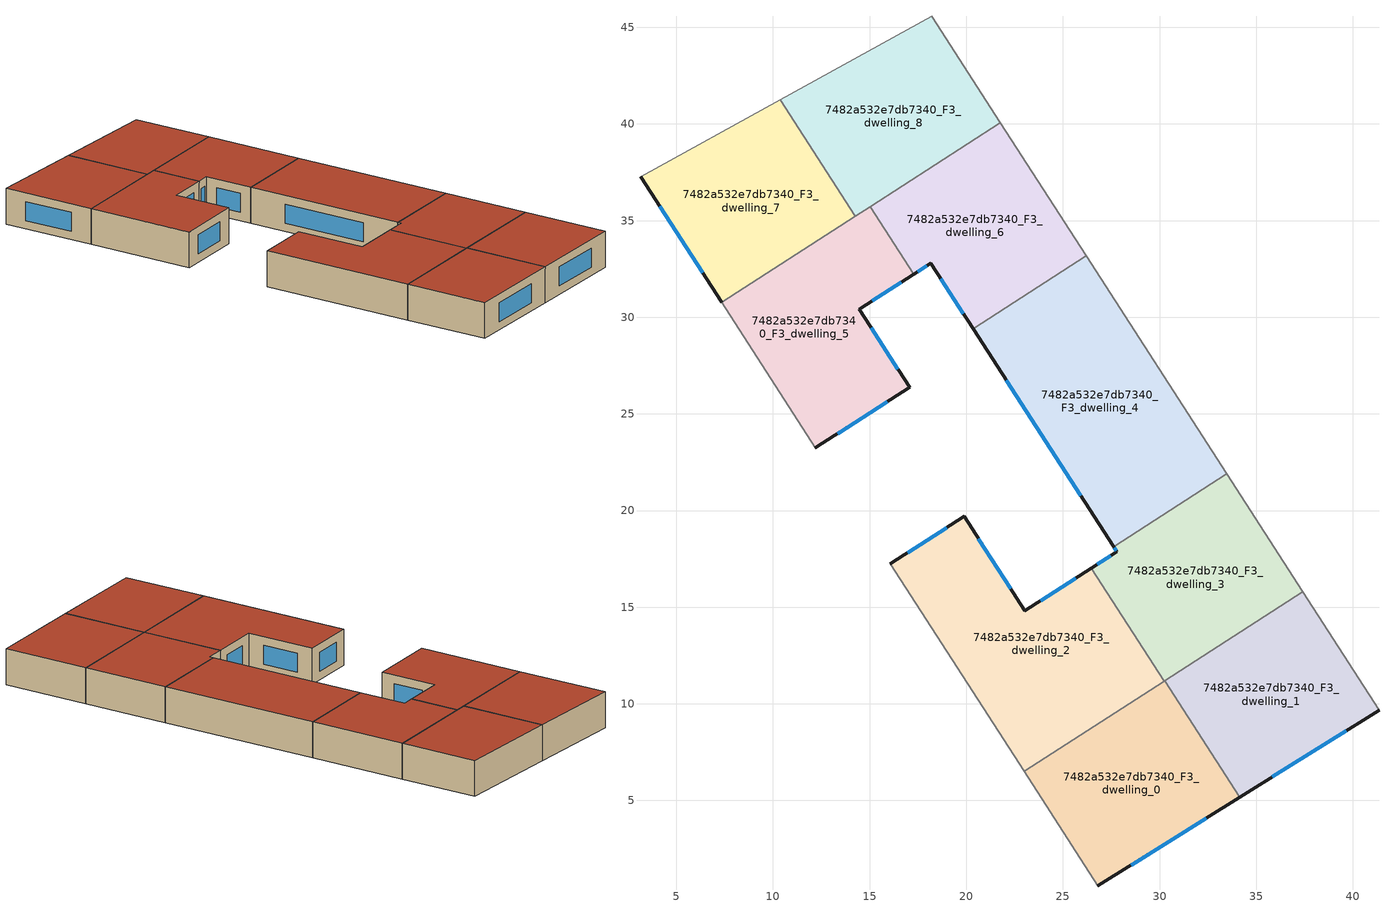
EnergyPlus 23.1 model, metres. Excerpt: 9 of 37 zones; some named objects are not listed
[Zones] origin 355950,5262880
7482a532e7db7340_F3_dwelling_0
 floor to 7482a532e7db7340_F2_dwelling_0 (EU_floor_Construction): 30.26,11.18 34.15,5.16 26.82,0.58 23,6.5 z9
 wall outside (EU_wall_Construction): 26.82,0.58 34.15,5.16 z9:12
 wall adiabatic (EU_wall_Construction): 23,6.5 26.82,0.58 z9:12
 wall to 7482a532e7db7340_F3_dwelling_1 (EU_wall_Construction): 34.15,5.16 30.26,11.18 z9:12
 wall to 7482a532e7db7340_F3_dwelling_2 (EU_wall_Construction): 30.25,11.17 23,6.5 z9:12
 wall to 7482a532e7db7340_F3_dwelling_3 (EU_wall_Construction): 30.26,11.18 30.25,11.17 z9:12
 window (EU_Window_Construction): 28.54,1.66 32.42,4.09 z9.7:11.3
 roof outside (EU_roof_Construction): 34.15,5.16 30.26,11.18 23,6.5 26.82,0.58 z12
7482a532e7db7340_F3_dwelling_1
 floor to 7482a532e7db7340_F2_dwelling_1 (EU_floor_Construction): 37.41,15.79 41.35,9.67 34.15,5.16 30.26,11.18 z9
 wall outside (EU_wall_Construction): 34.15,5.16 41.35,9.67 z9:12
 wall adiabatic (EU_wall_Construction): 41.35,9.67 37.41,15.79 z9:12
 wall to 7482a532e7db7340_F3_dwelling_3 (EU_wall_Construction): 37.41,15.79 30.26,11.18 z9:12
 window (EU_Window_Construction): 35.84,6.22 39.66,8.61 z9.7:11.3
 roof outside (EU_roof_Construction): 41.35,9.67 37.41,15.79 30.26,11.18 34.15,5.16 z12
7482a532e7db7340_F3_dwelling_2
 floor to 7482a532e7db7340_F2_dwelling_2 (EU_floor_Construction): 26.47,17.02 30.25,11.17 23,6.5 16.07,17.25 19.89,19.7 23.04,14.82 z9
 wall outside (EU_wall_Construction): 26.47,17.02 23.04,14.82 19.89,19.7 16.07,17.25 z9:12
 wall adiabatic (EU_wall_Construction): 16.07,17.25 23,6.5 z9:12
 wall to 7482a532e7db7340_F3_dwelling_3 (EU_wall_Construction): 30.25,11.17 26.47,17.02 z9:12
 window (EU_Window_Construction): 19,19.12 16.96,17.82 / 22.3,15.96 20.63,18.55 / 25.67,16.51 23.84,15.34 z9.7:11.3
 roof outside (EU_roof_Construction): 30.25,11.17 26.47,17.02 23.04,14.82 19.89,19.7 16.07,17.25 23,6.5 z12
7482a532e7db7340_F3_dwelling_3
 floor to 7482a532e7db7340_F2_dwelling_3 (EU_floor_Construction): 33.47,21.9 37.41,15.79 30.25,11.17 26.47,17.02 27.79,17.87 27.63,18.12 z9
 wall outside (EU_wall_Construction): 27.63,18.12 27.79,17.87 26.47,17.02 z9:12
 wall adiabatic (EU_wall_Construction): 37.41,15.79 33.47,21.9 z9:12
 wall to 7482a532e7db7340_F3_dwelling_4 (EU_wall_Construction): 33.47,21.9 27.63,18.12 z9:12
 window (EU_Window_Construction): 27.48,17.67 26.78,17.22 / 27.66,18.06 27.75,17.93 z9.7:11.3
 roof outside (EU_roof_Construction): 37.41,15.79 33.47,21.9 27.63,18.12 27.79,17.87 26.47,17.02 30.25,11.17 z12
7482a532e7db7340_F3_dwelling_4
 floor to 7482a532e7db7340_F2_dwelling_4 (EU_floor_Construction): 26.21,33.17 33.47,21.9 27.63,18.12 20.35,29.4 z9
 wall outside (EU_wall_Construction): 20.35,29.4 27.63,18.12 z9:12
 wall to 7482a532e7db7340_F3_dwelling_6 (EU_wall_Construction): 26.21,33.17 20.35,29.4 z9:12
 wall adiabatic (EU_wall_Construction): 33.47,21.9 26.21,33.17 z9:12
 window (EU_Window_Construction): 22.06,26.75 25.92,20.77 z9.7:11.3
 roof outside (EU_roof_Construction): 33.47,21.9 26.21,33.17 20.35,29.4 27.63,18.12 z12
7482a532e7db7340_F3_dwelling_5
 floor to 7482a532e7db7340_F2_dwelling_5 (EU_floor_Construction): 15.04,35.72 17.29,32.23 14.46,30.42 17.07,26.37 12.2,23.25 7.35,30.76 z9
 wall outside (EU_wall_Construction): 12.2,23.25 17.07,26.37 14.46,30.42 17.29,32.23 z9:12
 wall to 7482a532e7db7340_F3_dwelling_6 (EU_wall_Construction): 17.29,32.23 15.04,35.72 z9:12
 wall adiabatic (EU_wall_Construction): 7.35,30.76 12.2,23.25 z9:12
 wall to 7482a532e7db7340_F3_dwelling_7 (EU_wall_Construction): 14.26,35.22 7.35,30.76 z9:12
 wall to 7482a532e7db7340_F3_dwelling_8 (EU_wall_Construction): 15.04,35.72 14.26,35.22 z9:12
 window (EU_Window_Construction): 15.13,30.84 16.63,31.8 / 16.46,27.32 15.07,29.47 / 13.34,23.98 15.92,25.64 z9.7:11.3
 roof outside (EU_roof_Construction): 17.07,26.37 14.46,30.42 17.29,32.23 15.04,35.72 7.35,30.76 12.2,23.25 z12
7482a532e7db7340_F3_dwelling_6
 floor to 7482a532e7db7340_F2_dwelling_6 (EU_floor_Construction): 21.76,40.06 26.21,33.17 20.35,29.4 18.17,32.78 17.29,32.23 15.04,35.72 z9
 wall outside (EU_wall_Construction): 17.29,32.23 18.17,32.78 20.35,29.4 z9:12
 wall adiabatic (EU_wall_Construction): 26.21,33.17 21.76,40.06 z9:12
 wall to 7482a532e7db7340_F3_dwelling_8 (EU_wall_Construction): 21.76,40.06 15.04,35.72 z9:12
 window (EU_Window_Construction): 18.68,31.99 19.84,30.19 / 17.5,32.36 17.96,32.65 z9.7:11.3
 roof outside (EU_roof_Construction): 26.21,33.17 21.76,40.06 15.04,35.72 17.29,32.23 18.17,32.78 20.35,29.4 z12
7482a532e7db7340_F3_dwelling_7
 floor to 7482a532e7db7340_F2_dwelling_7 (EU_floor_Construction): 10.36,41.26 14.26,35.22 7.35,30.76 3.15,37.28 z9
 wall outside (EU_wall_Construction): 3.15,37.28 7.35,30.76 z9:12
 wall adiabatic (EU_wall_Construction): 10.36,41.26 3.15,37.28 z9:12
 wall to 7482a532e7db7340_F3_dwelling_8 (EU_wall_Construction): 14.26,35.22 10.36,41.26 z9:12
 window (EU_Window_Construction): 4.13,35.75 6.36,32.29 z9.7:11.3
 roof outside (EU_roof_Construction): 14.26,35.22 10.36,41.26 3.15,37.28 7.35,30.76 z12
7482a532e7db7340_F3_dwelling_8
 floor to 7482a532e7db7340_F2_dwelling_8 (EU_floor_Construction): 18.2,45.58 21.76,40.06 14.26,35.22 10.36,41.26 z9
 wall adiabatic (EU_wall_Construction): 21.76,40.06 18.2,45.58 10.36,41.26 z9:12
 roof outside (EU_roof_Construction): 21.76,40.06 18.2,45.58 10.36,41.26 14.26,35.22 z12
[Building]
EU S2 Campaign: North Axis=0; Terrain=City; Solar Distribution=FullExterior
[Site:Location]
Budapest.Ferenc.Liszt.Intl.AP: Latitude=47.437; Longitude=19.256; Time Zone=1; Elevation=185
[SizingPeriod:WeatherFileDays]
AnnualSizingPeriod: Begin Month=1; Begin Day of Month=1; End Month=12; End Day of Month=31; Day of Week for Start Day=Monday; Use Weather File Daylight Saving Period=No; Use Weather File Rain and Snow Indicators=No
[MATERIAL]
EU_InternalMass_Material: Roughness=MediumRough; Thickness=0.1; Conductivity=1; Density=1800; Specific Heat=900; Thermal Absorptance=0.9; Solar Absorptance=0.7; Visible Absorptance=0.7
[MATERIAL:NOMASS] Roughness=MediumRough; Thermal Absorptance=0.9; Solar Absorptance=0.7; Visible Absorptance=0.7
Name | Thermal Resistance
EU_wall_NoMass | 0.832559
EU_roof_NoMass | 1.39638
EU_floor_NoMass | 0.872794
[WINDOWMATERIAL:SIMPLEGLAZINGSYSTEM]
EU_Window_SimpleGlazing: UFactor=2.79869; Solar Heat Gain Coefficient=0.75; Visible Transmittance=0.75
[CONSTRUCTION]
EU_wall_Construction: EU_wall_NoMass
EU_roof_Construction: EU_roof_NoMass
EU_floor_Construction: EU_floor_NoMass
EU_Window_Construction: EU_Window_SimpleGlazing
EU_InternalMass_Construction: EU_InternalMass_Material
[ZONE] Type=1; Multiplier=1; Ceiling Height=autocalculate; Floor Area=autocalculate; Part of Total Floor Area=Yes
Name | Volume
7482a532e7db7340_F3_dwelling_0 | 184.247
7482a532e7db7340_F3_dwelling_1 | 184.245
7482a532e7db7340_F3_dwelling_2 | 259.497
7482a532e7db7340_F3_dwelling_3 | 184.265
7482a532e7db7340_F3_dwelling_4 | 280.175
7482a532e7db7340_F3_dwelling_5 | 197.361
7482a532e7db7340_F3_dwelling_6 | 184.261
7482a532e7db7340_F3_dwelling_7 | 184.248
7482a532e7db7340_F3_dwelling_8 | 184.241
[INTERNALMASS] Construction=EU_InternalMass_Construction
Name | Zone or ZoneList | Surface Area
7482a532e7db7340_F3_dwelling_0_EU_InternalMass | 7482a532e7db7340_F3_dwelling_0 | 61.4155
7482a532e7db7340_F3_dwelling_1_EU_InternalMass | 7482a532e7db7340_F3_dwelling_1 | 61.4151
7482a532e7db7340_F3_dwelling_2_EU_InternalMass | 7482a532e7db7340_F3_dwelling_2 | 86.5013
7482a532e7db7340_F3_dwelling_3_EU_InternalMass | 7482a532e7db7340_F3_dwelling_3 | 61.422
7482a532e7db7340_F3_dwelling_4_EU_InternalMass | 7482a532e7db7340_F3_dwelling_4 | 93.3918
7482a532e7db7340_F3_dwelling_5_EU_InternalMass | 7482a532e7db7340_F3_dwelling_5 | 65.7862
7482a532e7db7340_F3_dwelling_6_EU_InternalMass | 7482a532e7db7340_F3_dwelling_6 | 61.4204
7482a532e7db7340_F3_dwelling_7_EU_InternalMass | 7482a532e7db7340_F3_dwelling_7 | 61.4162
7482a532e7db7340_F3_dwelling_8_EU_InternalMass | 7482a532e7db7340_F3_dwelling_8 | 61.4137
[OTHEREQUIPMENT] Fuel Type=Electricity; Design Level Calculation Method=Watts/Area; Power per Zone Floor Area=1; Fraction Latent=0; Fraction Radiant=0; Fraction Lost=0; Carbon Dioxide Generation Rate=0; EndUse Subcategory=EU_Step8_InternalGains
Name | Zone or ZoneList or Space or SpaceList | Schedule
EU_Step8_InternalGain_7482a532e7db7340_F3_dwelling_0_f000 | 7482a532e7db7340_F3_dwelling_0 | EU_Step8_GainSchedule_7482a532e7db7340_F3_dwelling_0_f000
EU_Step8_InternalGain_7482a532e7db7340_F3_dwelling_1_f000 | 7482a532e7db7340_F3_dwelling_1 | EU_Step8_GainSchedule_7482a532e7db7340_F3_dwelling_1_f000
EU_Step8_InternalGain_7482a532e7db7340_F3_dwelling_2_f000 | 7482a532e7db7340_F3_dwelling_2 | EU_Step8_GainSchedule_7482a532e7db7340_F3_dwelling_2_f000
EU_Step8_InternalGain_7482a532e7db7340_F3_dwelling_3_f000 | 7482a532e7db7340_F3_dwelling_3 | EU_Step8_GainSchedule_7482a532e7db7340_F3_dwelling_3_f000
EU_Step8_InternalGain_7482a532e7db7340_F3_dwelling_4_f000 | 7482a532e7db7340_F3_dwelling_4 | EU_Step8_GainSchedule_7482a532e7db7340_F3_dwelling_4_f000
EU_Step8_InternalGain_7482a532e7db7340_F3_dwelling_5_f000 | 7482a532e7db7340_F3_dwelling_5 | EU_Step8_GainSchedule_7482a532e7db7340_F3_dwelling_5_f000
EU_Step8_InternalGain_7482a532e7db7340_F3_dwelling_6_f000 | 7482a532e7db7340_F3_dwelling_6 | EU_Step8_GainSchedule_7482a532e7db7340_F3_dwelling_6_f000
EU_Step8_InternalGain_7482a532e7db7340_F3_dwelling_7_f000 | 7482a532e7db7340_F3_dwelling_7 | EU_Step8_GainSchedule_7482a532e7db7340_F3_dwelling_7_f000
EU_Step8_InternalGain_7482a532e7db7340_F3_dwelling_8_f000 | 7482a532e7db7340_F3_dwelling_8 | EU_Step8_GainSchedule_7482a532e7db7340_F3_dwelling_8_f000
[ZONEVENTILATION:DESIGNFLOWRATE] Schedule=EU_AlwaysOn; Design Flow Rate Calculation Method=AirChanges/Hour; Air Changes per Hour=0.475469; Ventilation Type=Natural; Fan Pressure Rise=0; Fan Total Efficiency=1; Constant Term Coefficient=1; Temperature Term Coefficient=0; Velocity Term Coefficient=0; Velocity Squared Term Coefficient=0; Minimum Indoor Temperature=-100; Maximum Indoor Temperature=100; Delta Temperature=-100; Minimum Outdoor Temperature=-100; Maximum Outdoor Temperature=100; Maximum Wind Speed=40
Name | Zone or ZoneList or Space or SpaceList
EU_ConstantAir_7482a532e7db7340_F3_dwelling_0 | 7482a532e7db7340_F3_dwelling_0
EU_ConstantAir_7482a532e7db7340_F3_dwelling_1 | 7482a532e7db7340_F3_dwelling_1
EU_ConstantAir_7482a532e7db7340_F3_dwelling_2 | 7482a532e7db7340_F3_dwelling_2
EU_ConstantAir_7482a532e7db7340_F3_dwelling_3 | 7482a532e7db7340_F3_dwelling_3
EU_ConstantAir_7482a532e7db7340_F3_dwelling_4 | 7482a532e7db7340_F3_dwelling_4
EU_ConstantAir_7482a532e7db7340_F3_dwelling_5 | 7482a532e7db7340_F3_dwelling_5
EU_ConstantAir_7482a532e7db7340_F3_dwelling_6 | 7482a532e7db7340_F3_dwelling_6
EU_ConstantAir_7482a532e7db7340_F3_dwelling_7 | 7482a532e7db7340_F3_dwelling_7
EU_ConstantAir_7482a532e7db7340_F3_dwelling_8 | 7482a532e7db7340_F3_dwelling_8
[HVACTEMPLATE:ZONE:IDEALLOADSAIRSYSTEM] System Availability Schedule=EU_AlwaysOn; Maximum Heating Supply Air Temperature=50; Minimum Cooling Supply Air Temperature=13; Maximum Heating Supply Air Humidity Ratio=0.0156; Minimum Cooling Supply Air Humidity Ratio=0.0077; Heating Limit=NoLimit; Cooling Limit=NoLimit; Heating Availability Schedule=EU_AlwaysOn; Cooling Availability Schedule=EU_CoolingOff; Dehumidification Control Type=ConstantSensibleHeatRatio; Cooling Sensible Heat Ratio=0.7; Dehumidification Setpoint=60; Humidification Control Type=None; Humidification Setpoint=30; Outdoor Air Method=None; Outdoor Air Flow Rate per Person=0.00944; Outdoor Air Flow Rate per Zone Floor Area=0; Outdoor Air Flow Rate per Zone=0; Demand Controlled Ventilation Type=None; Outdoor Air Economizer Type=NoEconomizer; Heat Recovery Type=None; Sensible Heat Recovery Effectiveness=0.7; Latent Heat Recovery Effectiveness=0.65
Name | Template Thermostat
7482a532e7db7340_F3_dwelling_0 | EU_HeatOnly_7482a532e7db7340_F3_dwelling_0
7482a532e7db7340_F3_dwelling_1 | EU_HeatOnly_7482a532e7db7340_F3_dwelling_1
7482a532e7db7340_F3_dwelling_2 | EU_HeatOnly_7482a532e7db7340_F3_dwelling_2
7482a532e7db7340_F3_dwelling_3 | EU_HeatOnly_7482a532e7db7340_F3_dwelling_3
7482a532e7db7340_F3_dwelling_4 | EU_HeatOnly_7482a532e7db7340_F3_dwelling_4
7482a532e7db7340_F3_dwelling_5 | EU_HeatOnly_7482a532e7db7340_F3_dwelling_5
7482a532e7db7340_F3_dwelling_6 | EU_HeatOnly_7482a532e7db7340_F3_dwelling_6
7482a532e7db7340_F3_dwelling_7 | EU_HeatOnly_7482a532e7db7340_F3_dwelling_7
7482a532e7db7340_F3_dwelling_8 | EU_HeatOnly_7482a532e7db7340_F3_dwelling_8
[SIZING:ZONE] Zone Cooling Design Supply Air Temperature Input Method=SupplyAirTemperature; Zone Cooling Design Supply Air Temperature=13; Zone Heating Design Supply Air Temperature Input Method=SupplyAirTemperature; Zone Heating Design Supply Air Temperature=50; Zone Cooling Design Supply Air Humidity Ratio=0.008; Zone Heating Design Supply Air Humidity Ratio=0.008; Cooling Design Air Flow Method=DesignDay; Cooling Design Air Flow Rate=0; Cooling Minimum Air Flow per Zone Floor Area=0.000762; Cooling Minimum Air Flow=0; Cooling Minimum Air Flow Fraction=0.2; Heating Design Air Flow Method=DesignDay; Heating Design Air Flow Rate=0; Heating Maximum Air Flow per Zone Floor Area=0.002032; Heating Maximum Air Flow=0.141576; Heating Maximum Air Flow Fraction=0.3; Account for Dedicated Outdoor Air System=No; Dedicated Outdoor Air System Control Strategy=NeutralSupplyAir; Dedicated Outdoor Air Low Setpoint Temperature for Design=autosize; Dedicated Outdoor Air High Setpoint Temperature for Design=autosize; Zone Load Sizing Method=Sensible Load Only No Latent Load; Zone Latent Cooling Design Supply Air Humidity Ratio Input Method=HumidityRatioDifference; Zone Cooling Design Supply Air Humidity Ratio Difference=0.005; Zone Latent Heating Design Supply Air Humidity Ratio Input Method=HumidityRatioDifference; Zone Humidification Design Supply Air Humidity Ratio Difference=0.005
7482a532e7db7340_F3_dwelling_0; 7482a532e7db7340_F3_dwelling_1; 7482a532e7db7340_F3_dwelling_2; 7482a532e7db7340_F3_dwelling_3; 7482a532e7db7340_F3_dwelling_4; 7482a532e7db7340_F3_dwelling_5; 7482a532e7db7340_F3_dwelling_6; 7482a532e7db7340_F3_dwelling_7; 7482a532e7db7340_F3_dwelling_8
[SCHEDULE:CONSTANT]
Name | Hourly Value
EU_AlwaysOn | 1
EU_CoolingOff | 0
[SCHEDULE:FILE] Column Number=1; Rows to Skip at Top=0; Number of Hours of Data=8760; Column Separator=Comma; Interpolate to Timestep=No; Minutes per Item=60; Adjust Schedule for Daylight Savings=Yes
Name | File
EU_Step8_GainSchedule_7482a532e7db7340_F3_dwelling_0_f000 | ../../schedules/7482a532e7db7340/7482a532e7db7340_F3_dwelling_0_f000_gain.csv
EU_Step8_GainSchedule_7482a532e7db7340_F3_dwelling_1_f000 | ../../schedules/7482a532e7db7340/7482a532e7db7340_F3_dwelling_1_f000_gain.csv
EU_Step8_GainSchedule_7482a532e7db7340_F3_dwelling_2_f000 | ../../schedules/7482a532e7db7340/7482a532e7db7340_F3_dwelling_2_f000_gain.csv
EU_Step8_GainSchedule_7482a532e7db7340_F3_dwelling_3_f000 | ../../schedules/7482a532e7db7340/7482a532e7db7340_F3_dwelling_3_f000_gain.csv
EU_Step8_GainSchedule_7482a532e7db7340_F3_dwelling_4_f000 | ../../schedules/7482a532e7db7340/7482a532e7db7340_F3_dwelling_4_f000_gain.csv
EU_Step8_GainSchedule_7482a532e7db7340_F3_dwelling_5_f000 | ../../schedules/7482a532e7db7340/7482a532e7db7340_F3_dwelling_5_f000_gain.csv
EU_Step8_GainSchedule_7482a532e7db7340_F3_dwelling_6_f000 | ../../schedules/7482a532e7db7340/7482a532e7db7340_F3_dwelling_6_f000_gain.csv
EU_Step8_GainSchedule_7482a532e7db7340_F3_dwelling_7_f000 | ../../schedules/7482a532e7db7340/7482a532e7db7340_F3_dwelling_7_f000_gain.csv
EU_Step8_GainSchedule_7482a532e7db7340_F3_dwelling_8_f000 | ../../schedules/7482a532e7db7340/7482a532e7db7340_F3_dwelling_8_f000_gain.csv
